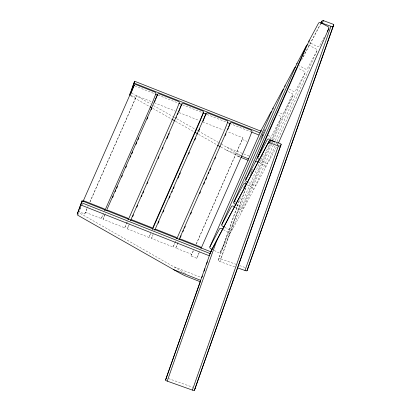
<?xml version="1.0" encoding="UTF-8"?>
<svg xmlns="http://www.w3.org/2000/svg" width="411" height="411" viewBox="0 0 411 411"><rect width="100%" height="100%" fill="white"/><g stroke="black" fill="none" stroke-linecap="round" stroke-linejoin="round"><path stroke-width="0.31" stroke-dasharray="2.06 1.54" d="M263.23 132.938L263.405 132.419M253.001 161.348L253.222 160.716M260.815 139.159L262.372 134.767M234.789 266.862L219.808 261.519A1.963 0.452 19.4 0 1 218.138 260.446L239.592 199.53M243.759 187.704L245.84 181.785M260.836 139.206L261.458 137.433M261.668 136.842L262.917 133.292M218.138 260.446L240.574 197.177M243.908 187.714L245.989 181.801M261.817 136.853L263.898 130.939M262.377 135.373L263.009 133.575M219.808 261.519L245.963 187.241M249.97 175.862L252.082 169.871M218.914 258.683A1.963 0.452 19.4 0 1 220.943 258.93L246.466 186.45M250.9 173.874L252.585 169.08M80.176 208.762L82.025 204.062M82.37 204.092L79.02 211.706L84.723 213.956L87.178 208.192M89.87 202.248L136.616 95.778L152.579 102.092M85.375 212.292L101.337 218.606L102.74 215.035M127.287 221.997L124.713 227.848L103.048 219.284L105.386 213.335M124.713 227.848L126.115 224.278M126.352 223.687L127.287 221.303M150.488 233.916L148.941 237.43L127.282 228.865L129.152 224.103M148.941 237.43L150.58 233.268M175.749 241.159L173.175 247.011L151.51 238.447L153.144 234.28M173.175 247.011L175.512 241.062M193.247 250.828L191.701 254.342L175.738 248.028L178.076 242.079M199.582 251.82L196.751 258.262L191.048 256.007L191.701 254.342M196.196 244.293L242.942 137.824L227.571 131.746M196.751 258.262L198.826 252.971M262.578 134.227L262.686 133.945M78.136 214.634L78.989 212.693L184.431 272.842M90.009 201.755L136.616 95.778M84.723 213.956L88.067 206.348M101.337 218.606L103.911 212.749M103.048 219.284L105.622 213.427M127.282 228.865L129.855 223.009M151.51 238.447L153.056 234.933M175.738 248.028L178.312 242.171M196.335 243.8L242.942 137.824M191.048 256.007L193.879 249.564M220.892 147.061L237.99 156.257L238.765 154.495L238.236 154.038L220.913 143.84M234.892 202.556L236.176 199.633M243.646 182.654L244.93 179.725M245.187 179.139L245.963 177.382M214.229 250.448L218.56 252.75A1.228 1.192 23.7 0 0 220.204 252.272L263.723 153.318M270.161 138.682L281.021 117.87A1.228 1.192 23.7 0 0 280.502 116.246L277.255 114.52M220.204 252.272L229.78 234.383L269.693 143.634M271.753 138.949L281.021 117.87M224.57 227.232L230.53 230.391A1.228 1.192 23.7 0 0 232.174 229.913L241.75 212.03A1.228 1.192 23.7 0 0 241.231 210.406L270.587 143.655M270.844 143.069L271.614 141.312M271.871 140.732L292.473 93.888L287.597 91.304M241.75 212.03L273.166 140.598M273.423 140.012L292.992 95.516A1.228 1.192 23.7 0 0 292.473 93.888M236.541 204.878L242.5 208.038A1.228 1.192 23.7 0 0 244.144 207.56L253.721 189.677L274.322 142.833M275.349 140.495L304.962 73.158A1.228 1.192 23.7 0 0 304.443 71.535L297.944 68.087M248.511 182.525L254.471 185.68A1.228 1.192 23.7 0 0 256.115 185.202L265.691 167.318L275.735 144.487M275.992 143.901L276.762 142.144M277.019 141.559L316.932 50.805A1.228 1.192 23.7 0 0 316.413 49.176L308.286 44.871M278.036 144.055L268.224 162.586A1.531 1.49 23.7 0 1 266.169 163.182L259.67 159.735M264.057 130.631L264.263 130.236M303.015 56.924L320.426 24.018M301.576 60.078L320.488 24.336M265.003 129.203L263.739 131.577M292.992 95.516L283.415 113.4A1.228 1.192 23.7 0 1 281.771 113.878L278.519 112.152M304.962 73.158L295.386 91.042A1.228 1.192 23.7 0 1 293.742 91.519L288.866 88.935M316.932 50.805L307.356 68.688A1.228 1.192 23.7 0 1 305.712 69.166L299.213 65.719M324.264 37.113L319.465 46.073A1.531 1.49 23.7 0 1 317.41 46.669L309.827 42.646A1.531 1.49 23.7 0 1 309.2 42.04M220.943 258.93L235.929 264.273M239.526 265.557L244.92 267.479M168.346 378.531L192.918 387.296M237.722 156.211L240.065 157.13M134.854 85.935L155.127 93.949M158.112 95.131L178.384 103.151M182.561 104.8L202.238 112.583M207.01 114.469L226.687 122.252M229.667 123.428L251.136 131.921M154.289 102.765L175.369 111.104M179.104 112.578L199.011 120.454M202.751 121.928L223.245 130.035M130.261 95.188L135.964 97.443M242.29 139.488L246.852 141.297M227.057 147.328L249.241 156.103M238.765 154.495L241.031 155.394M225.916 149.917L240.707 155.769M237.99 156.257L240.26 157.156M174.459 266.929L200.625 277.281M268.178 135.373L269.801 136.231A1.228 1.192 23.7 0 0 271.445 135.753M258.673 162.247L265.172 165.695A1.228 1.192 23.7 0 1 265.691 167.318M247.242 184.888L253.202 188.048A1.228 1.192 23.7 0 1 253.721 189.677M235.272 207.247L241.231 210.406M223.307 229.6L229.261 232.76A1.228 1.192 23.7 0 1 229.78 234.383M131.592 93.091L150.57 103.875M153.365 105.463L172.343 116.246M172.903 116.56L174.577 117.515M176.812 118.784L195.235 129.249M195.79 129.568L197.465 130.518M198.025 130.837L218.123 142.252M218.683 142.571L220.358 143.521M131.011 95.999L149.434 106.464M152.784 108.365L171.207 118.836M175.672 121.373L194.095 131.839M198.559 134.376L216.982 144.842M184.919 273.156L185.638 273.639M277.106 143.347A1.531 1.49 23.7 0 1 277.625 144.975"/><path stroke-width="0.62" d="M261.077 131.243L134.654 81.25L134.423 82.005M81.825 201.606L82.077 200.825L77.294 213.838A1.228 1.192 23.7 0 0 77.854 215.282L179.376 272.889L184.75 275.658L200.172 281.705L200.625 280.317L173.319 269.518M78.429 211.249L81.604 202.238M130.133 95.424A1.228 1.192 23.7 0 1 129.891 94.232L134.654 81.25M131.032 91.643L134.202 82.637M209.903 254.075L212.492 248.254L269.328 140.783A1.228 1.192 23.7 0 1 270.808 140.228L279.511 143.331A1.963 0.452 19.4 0 1 281.175 144.4L194.408 390.342A1.963 0.452 19.4 0 1 192.379 390.101L167.205 381.12A1.963 0.452 19.4 0 1 165.541 380.047L209.487 255.262M165.541 380.047L200.265 281.889M201.719 277.749L202.397 275.935M204.01 271.239L204.925 268.748M206.512 264.145L207.344 261.781M211.3 250.54L209.271 255.765L80.464 204.827M167.205 381.12L216.566 240.959M217.07 240.163L217.707 238.37M192.379 390.101L278.37 145.92L280.4 146.162L281.175 144.4M194.408 390.342L280.4 146.162M237.188 267.715L244.982 270.495L330.968 26.314A1.963 0.452 19.4 0 0 332.997 26.561L333.773 24.799L333.362 24.316L323.406 20.622A1.228 1.192 23.7 0 0 321.926 21.182L320.724 23.448M244.982 270.495A1.963 0.452 19.4 0 0 247.011 270.741L332.997 26.561M247.011 270.741L333.773 24.799M130.724 94.011L131.417 92.249M131.88 91.072L134.186 85.195A1.228 1.192 23.7 0 1 135.764 84.532L155.147 92.198A1.228 1.192 23.7 0 1 155.851 93.759L152.579 102.092L104.944 210.406M154.526 102.169L155.224 100.387M155.692 99.195L157.562 94.438A1.228 1.192 23.7 0 1 159.139 93.78L178.523 101.445A1.228 1.192 23.7 0 1 179.227 103.007L175.954 111.335L128.319 219.654M178.754 111.756L181.796 104.019A1.228 1.192 23.7 0 1 183.368 103.361L202.757 111.027A1.228 1.192 23.7 0 1 203.46 112.588L200.183 120.916L152.548 229.235M202.983 121.337L206.024 113.6A1.228 1.192 23.7 0 1 207.601 112.943L226.985 120.608A1.228 1.192 23.7 0 1 227.689 122.17L224.416 130.498L176.776 238.817M227.684 129.727L228.382 127.944M228.85 126.752L230.252 123.182A1.228 1.192 23.7 0 1 231.83 122.524L251.213 130.189A1.228 1.192 23.7 0 1 251.917 131.751L247.992 141.744L201.128 248.306M77.294 213.838L78.218 211.732M129.891 94.232L130.744 92.29M82.945 201.709L134.186 85.195M106.577 210.365L157.562 94.438M112.578 197.619L113.349 195.862M115.152 191.762L115.666 190.591M116.698 188.248L117.469 186.491M121.589 177.126L122.36 175.369M125.709 167.76L126.48 166.003M130.344 157.218L130.857 156.046M131.89 153.704L132.661 151.947M136.01 144.338L136.781 142.581M138.07 139.653L138.841 137.896M147.081 119.159L147.852 117.402M151.202 109.794L151.972 108.036M130.811 219.952L181.796 104.019M132.686 216.566L133.457 214.809M136.806 207.201L137.577 205.443M141.441 196.664L141.954 195.492M142.987 193.149L143.758 191.392M147.107 183.779L147.878 182.022M158.178 158.605L158.949 156.848M162.299 149.234L163.069 147.477M166.933 138.697L167.965 136.354M168.479 135.183L169.25 133.426M175.944 118.204L176.463 117.032M177.49 114.69L178.261 112.933M152.219 229.102L203.46 112.588M154.783 230.119L206.024 113.6M158.204 223.224L158.975 221.467M163.095 212.097L163.871 210.34M169.275 198.045L170.046 196.288M171.849 192.189L172.368 191.017M173.396 188.68L174.166 186.923M178.03 178.138L179.062 175.795M179.576 174.624L180.347 172.867M188.587 154.135L189.363 152.378M194.768 140.079L195.538 138.322M197.342 134.227L197.855 133.056M198.888 130.713L199.659 128.956M179.011 239.7L230.252 123.182M180.372 237.486L181.148 235.734M182.946 231.634L183.465 230.463M184.493 228.12L185.269 226.363M190.673 214.069L191.444 212.312M199.684 193.576L200.46 191.819M203.805 184.205L204.58 182.453M205.865 179.525L206.641 177.768M208.439 173.668L208.958 172.497M209.985 170.154L210.756 168.397M214.876 159.031L215.652 157.274M225.177 135.609L225.952 133.852M212.061 249.302L210.437 248.439A1.228 1.192 23.7 0 1 209.913 246.816L261.155 130.297L270.731 112.414A1.228 1.192 23.7 0 1 271.938 111.797M224.031 226.944L222.408 226.086A1.228 1.192 23.7 0 1 221.883 224.457L273.125 107.944L282.701 90.06A1.228 1.192 23.7 0 1 283.909 89.444M236.001 204.591L234.373 203.728A1.228 1.192 23.7 0 1 233.854 202.104L285.095 85.591L294.672 67.702A1.228 1.192 23.7 0 1 295.632 67.085M247.427 181.95L246.343 181.374A1.228 1.192 23.7 0 1 245.824 179.746L297.066 63.232L306.642 45.349A1.228 1.192 23.7 0 1 307.603 44.727M245.824 179.746L255.401 161.862L306.642 45.349M259.67 159.735L258.586 159.165A1.531 1.49 23.7 0 1 257.933 157.13L309.175 40.617L318.468 23.257A1.531 1.49 23.7 0 1 320.529 22.662L328.112 26.679A1.531 1.49 23.7 0 1 328.759 28.713L278.55 142.884M210.53 252.308L269.328 140.783M321.073 23.124L321.926 21.182M268.188 143.372A1.228 1.192 23.7 0 1 269.667 142.817L270.808 140.228M321.037 23.448A1.228 1.192 23.7 0 1 322.27 23.211L323.406 20.622M209.913 246.816L219.489 228.932A1.228 1.192 23.7 0 1 221.139 228.454L222.762 229.312M221.883 224.457L231.46 206.574A1.228 1.192 23.7 0 1 233.109 206.096L234.732 206.959M233.854 202.104L243.43 184.22A1.228 1.192 23.7 0 1 245.079 183.743L246.158 184.318M257.933 157.13L267.232 139.771A1.531 1.49 23.7 0 1 269.287 139.175L274.702 142.047M327.264 31.513L328.759 28.713M322.27 23.211L330.968 26.314M269.667 142.817L278.37 145.92M133.878 83.012L260.302 133.005M133.061 85.226L134.258 85.699M155.723 94.186L157.511 94.895M178.98 103.387L181.96 104.564M202.834 112.82L206.409 114.232M227.283 122.488L229.667 123.428M251.732 132.157L258.889 134.983M241.278 155.99L248.67 158.918M240.831 157.382L248.218 160.305M82.056 200.851L210.864 251.789M81.28 202.613L210.088 253.551M258.129 161.96L257.05 161.384A1.228 1.192 23.7 0 0 255.401 161.862M149.989 106.783L151.664 107.733M171.762 119.149L175.112 121.055M195.21 132.47L197.444 133.739M217.542 145.16L220.332 146.748M247.72 268.784A1.963 0.452 19.4 0 1 247.782 268.979M195.122 388.385A1.963 0.452 19.4 0 1 195.184 388.585M166.316 378.284A1.963 0.452 19.4 0 1 166.512 378.182M83.048 201.513A1.228 1.192 23.7 0 1 84.522 201.051L103.906 208.716A1.228 1.192 23.7 0 1 104.61 210.278M106.562 210.576A1.228 1.192 23.7 0 1 107.898 210.293L127.282 217.958A1.228 1.192 23.7 0 1 128.047 219.31M130.554 220.537A1.228 1.192 23.7 0 1 132.131 219.875L151.515 227.54A1.228 1.192 23.7 0 1 152.275 228.891M154.88 229.924A1.228 1.192 23.7 0 1 156.36 229.456L175.744 237.121A1.228 1.192 23.7 0 1 176.447 238.683M179.253 239.32A1.228 1.192 23.7 0 1 180.588 239.038L199.972 246.703A1.228 1.192 23.7 0 1 200.738 248.054M261.077 131.212A1.228 1.192 23.7 0 1 261.155 130.297M273.145 109.085A1.228 1.192 23.7 0 1 273.125 107.944M285.013 86.5A1.228 1.192 23.7 0 1 285.095 85.591M296.932 63.9A1.228 1.192 23.7 0 1 297.066 63.232M309.077 41.752A1.531 1.49 23.7 0 1 309.175 40.617"/></g></svg>
